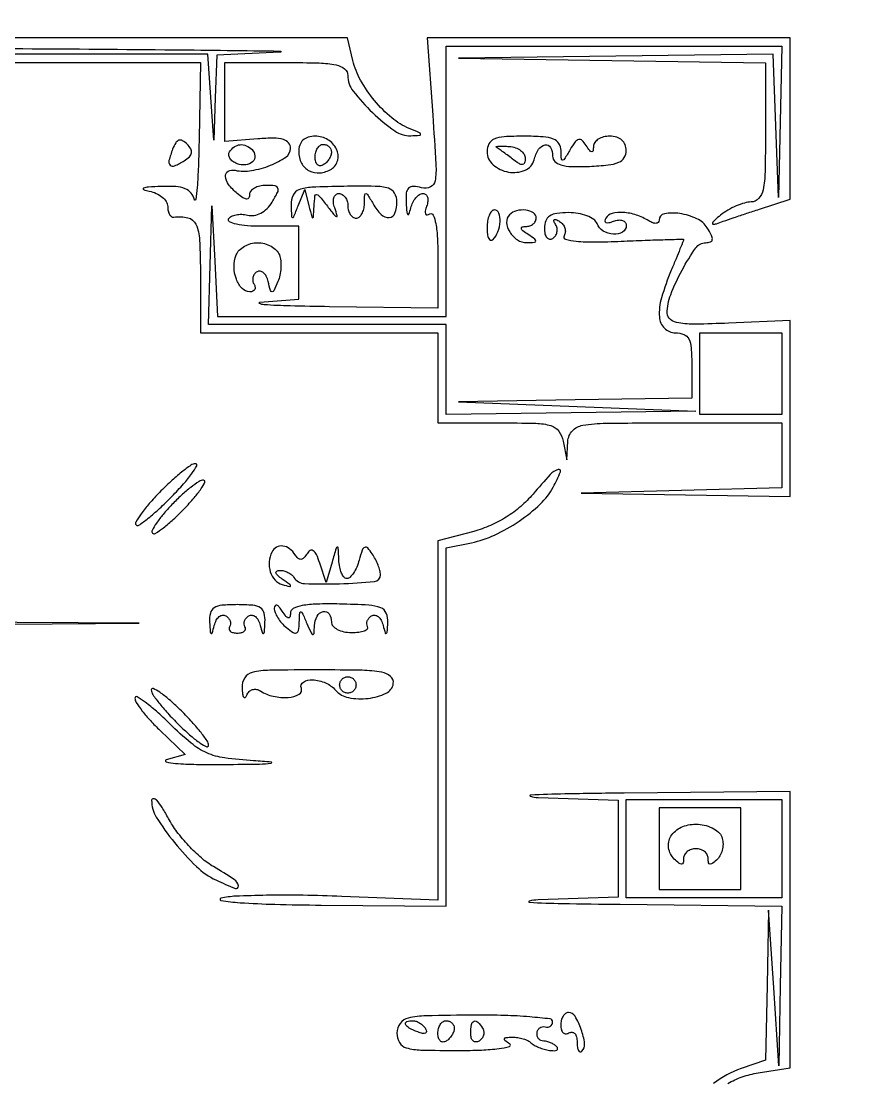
# Model space of a CAD drawing. Extents: x 23 to 255, y 40 to 184.
# Drawn here: x 160.83 to 169.37, y 148.46 to 159.39 of the extents above; entities that cross this region are included whole.
import ezdxf

# ---------------------------------------------------------------- set-up
doc = ezdxf.new("R2010")
doc.units = 0
doc.header["$MEASUREMENT"] = 0

msp = doc.modelspace()

# ---------------------------------------------------------------- linework, layer by layer
for points in [[(207.919475, 175.632891, 0.000007), (191.762556, 175.634099, 0.00002), (173.0434, 175.634494, 0.000013), (151.49745, 175.633531), (95.9364, 175.6296)], [(158.85765, 159.115575, -0.000547), (160.850201, 159.107006, -0.001116), (162.414287, 159.095081, -0.001098), (163.510469, 159.081871, -0.971318), (163.51065, 159.069716), (162.855, 159.040883), (162.83935, 158.600291), (162.823701, 158.1597), (162.792629, 158.60385), (162.761558, 159.048), (159.212779, 159.048, 0.000784)], [(159.217403, 158.9634), (162.686206, 158.9634), (162.672022, 158.18085, -0.004441), (162.664174, 157.890275, -0.010182), (162.651864, 157.671664, -0.01872), (162.637573, 157.546903, -0.825765), (162.623316, 157.54635, 0.116926), (162.588977, 157.615332, 0.125619), (162.528091, 157.659371, 0.079206), (162.429981, 157.681122, 0.024285), (162.277747, 157.682879, 0.007274), (162.149057, 157.676236, 0.078589), (162.098414, 157.664753, 0.688673), (162.098625, 157.650855, 0.039808), (162.15705, 157.634695, -0.058152), (162.229839, 157.611663, -0.067395), (162.291485, 157.573253, -0.078312), (162.33314, 157.526017, -0.142551), (162.3474, 157.477016, 0.051038), (162.352065, 157.431431, 0.078995), (162.366038, 157.394491, 0.108786), (162.386688, 157.371694, 0.196123), (162.41085, 157.366018, -0.09929), (162.556605, 157.359991, -0.229727), (162.638915, 157.291935, -0.096086), (162.677489, 157.132034, -0.011283), (162.6858, 156.7638), (162.6858, 156.1716), (163.9125, 156.1716), (165.1392, 156.1716), (165.1392, 155.7063), (165.1392, 155.241), (165.767816, 155.241, -0.006263), (166.150092, 155.236211, -0.063491), (166.306907, 155.212212, -0.167658), (166.387546, 155.155744, -0.109786), (166.433095, 155.05065), (166.469758, 154.8603), (166.481279, 155.05065, -0.177038), (166.528333, 155.158648, -0.161333), (166.635915, 155.215968, -0.039985), (166.875193, 155.237491, -0.002446), (167.5926, 155.241), (168.6924, 155.241), (168.6924, 154.905204), (168.6924, 154.569408), (167.65605, 154.542796), (166.6197, 154.516185), (167.69835, 154.497892), (168.777, 154.4796), (168.777197, 155.38905), (168.777394, 156.2985), (168.142697, 156.270666, -0.006771), (167.799129, 156.260258, -0.044389), (167.627343, 156.272644, -0.118832), (167.540658, 156.309013, -0.238628), (167.508, 156.373546, -0.092516), (167.543743, 156.565061, -0.032499), (167.661846, 156.819892, -0.027351), (167.803593, 157.049203, -0.245368), (167.905086, 157.1022, 0.081797), (167.954429, 157.110327, 0.291388), (167.973589, 157.134153, 0.146468), (167.965757, 157.177027, 0.021678), (167.921933, 157.25448, 0.146145), (167.815029, 157.348681, 0.068541), (167.636997, 157.40282, 0.08486), (167.479295, 157.401091, 0.362343), (167.4234, 157.334087, -0.197236), (167.41442, 157.312208, -0.18424), (167.392336, 157.302148, -0.106834), (167.358212, 157.307299, -0.048856), (167.31765, 157.32741, 0.058938), (167.188958, 157.388025, 0.064756), (167.05372, 157.414472, 0.077316), (166.939487, 157.404101, 0.195526), (166.873369, 157.355788, 0.121826), (166.864476, 157.328132, 0.32576), (166.874881, 157.311579, 0.150666), (166.905222, 157.309125, 0.037023), (166.953706, 157.32372, -0.062551), (167.00395, 157.336094, -0.10915), (167.046432, 157.331793, -0.151163), (167.074353, 157.311927, -0.164546), (167.085, 157.280451, -0.261887), (167.046716, 157.212372, -0.153564), (166.953351, 157.189375, -0.121225), (166.846636, 157.222914, -0.166156), (166.782604, 157.2996, 0.1535), (166.748233, 157.342893, 0.057102), (166.67855, 157.379265, 0.049759), (166.588076, 157.404066, 0.042053), (166.489159, 157.4124, 0.031991), (166.367128, 157.404584, 0.110792), (166.293199, 157.377715, 0.160311), (166.253083, 157.328469, 0.091674), (166.239, 157.252307, 0.053632), (166.245191, 157.194755, 0.116216), (166.264257, 157.154851, 0.188409), (166.292431, 157.138674, 0.177416), (166.32498, 157.145353, 0.105964), (166.35344, 157.172659, 0.09932), (166.369033, 157.209856, 0.096172), (166.369331, 157.25122, 0.092519), (166.354209, 157.290317, -0.036555), (166.336062, 157.325132, -0.351438), (166.340196, 157.340161, -0.273229), (166.357991, 157.34182, -0.028281), (166.396509, 157.320926, -0.085131), (166.430324, 157.291061, -0.093547), (166.450919, 157.252539, -0.100401), (166.45522, 157.211449, -0.114933), (166.442642, 157.174086, 0.499283), (166.456598, 157.138378, 0.044018), (166.56779, 157.117674, 0.026514), (166.755766, 157.109566, 0.008644), (167.033462, 157.117121, -0.001665), (167.280305, 157.127287, -0.002779), (167.488102, 157.133995, -0.000312), (167.672596, 157.13881, -0.421692), (167.6772, 157.134321, -0.095569), (167.675528, 157.125655, -0.000414), (167.639923, 157.037013, -0.001995), (167.598946, 156.936401, -0.001255), (167.5503, 156.819149, 0.027199), (167.448872, 156.533682, 0.088289), (167.42672, 156.334738, 0.181522), (167.479137, 156.218724, 0.199406), (167.5926, 156.1716, -0.094959), (167.679026, 156.155037, -0.184152), (167.730075, 156.10815, -0.098846), (167.75547, 156.015161, -0.017388), (167.7618, 155.8332), (167.7618, 155.4948), (166.55625, 155.477199), (165.3507, 155.459598), (166.5774, 155.4102), (167.8041, 155.360802), (166.51395, 155.343201), (165.2238, 155.3256), (165.2238, 155.7909), (165.2238, 156.2562), (163.9971, 156.2562), (162.7704, 156.2562), (162.78697, 156.86955), (162.80354, 157.4829), (162.833135, 156.91185), (162.862731, 156.3408), (164.043265, 156.3408), (165.2238, 156.3408), (165.2238, 157.7367), (165.2238, 159.1326), (166.9581, 159.1326), (168.6924, 159.1326), (168.675003, 158.35005), (168.657607, 157.5675), (168.62941, 158.30775), (168.601213, 159.048), (166.975956, 159.028833), (165.3507, 159.009666), (166.93695, 158.984666), (168.5232, 158.959667), (168.5232, 158.242433, -0.005598), (168.518634, 157.834693, -0.045137), (168.497605, 157.648731, -0.131037), (168.452337, 157.558141, -0.210172), (168.37515, 157.522509, 0.066611), (168.306366, 157.512029, 0.030605), (168.220887, 157.481271, 0.02964), (168.133551, 157.43736, 0.036114), (168.0579, 157.385901, 0.015821), (167.999309, 157.336434, 0.097122), (167.975679, 157.304985, 0.547543), (167.983039, 157.293013, 0.092516), (168.0156, 157.298495, -0.005138), (168.08461, 157.322987, -0.001267), (168.198415, 157.361743, -0.001296), (168.328984, 157.405462, -0.001297), (168.45975, 157.448494), (168.777, 157.551982), (168.777, 158.384591), (168.777, 159.2172), (166.903313, 159.2172), (165.029626, 159.2172), (165.085585, 158.421114, -0.003116), (165.118318, 157.909936, -0.052246), (165.11041, 157.740668, -0.253001), (165.062725, 157.677507, -0.172761), (164.971172, 157.669581, 0.049253), (164.884545, 157.683325, 0.210229), (164.836587, 157.66552, 0.179508), (164.81272, 157.615556, 0.034861), (164.810614, 157.513917, 0.006889), (164.816625, 157.41825, 0.169724), (164.827111, 157.394307, 0.569288), (164.839885, 157.397074, 0.016711), (164.859117, 157.46175, -0.052049), (164.880407, 157.518378, -0.060582), (164.912129, 157.56631, -0.070443), (164.948936, 157.598886, -0.147005), (164.985254, 157.6098, -0.178143), (165.014339, 157.599098, -0.1487), (165.032215, 157.571232, -0.102911), (165.035194, 157.528771, -0.057904), (165.02232, 157.478506, 0.036408), (165.00749, 157.429457, 0.155351), (165.010127, 157.399355, 0.32948), (165.027026, 157.389257, 0.1144), (165.055569, 157.398899, -0.460813), (165.090411, 157.387736, -0.054463), (165.116732, 157.298988, -0.032532), (165.133989, 157.148873, -0.012354), (165.1392, 156.937993), (165.1392, 156.4254), (164.01825, 156.440649, -0.002982), (163.611684, 156.448606, -0.009911), (163.344623, 156.460726, -0.104123), (163.296427, 156.474204, -0.753414), (163.29915, 156.487584), (163.701, 156.519271), (163.701, 156.895335), (163.701, 157.2714), (163.315307, 157.2714, -0.018786), (163.17063, 157.276838, -0.036939), (163.056829, 157.293918, -0.05554), (162.985662, 157.318596, -0.446457), (162.976991, 157.348058, -0.138896), (163.006001, 157.37461, -0.067538), (163.053916, 157.391038, -0.059065), (163.112222, 157.395562, -0.052737), (163.172334, 157.386726, 0.104533), (163.23933, 157.383843, 0.080683), (163.308764, 157.407341, 0.072553), (163.37354, 157.454788, 0.060484), (163.426767, 157.521569, 0.018005), (163.483402, 157.621382, 0.211038), (163.486202, 157.664989, 0.281737), (163.456127, 157.688803, 0.030128), (163.363317, 157.6944, 0.053927), (163.298312, 157.687369, 0.073662), (163.243313, 157.666506, 0.093366), (163.206397, 157.635675, 0.173921), (163.1934, 157.599441, -0.122183), (163.184801, 157.564778, -0.300026), (163.162829, 157.552731, -0.128583), (163.124977, 157.566002, -0.024942), (163.0665, 157.6098, -0.05584), (162.97716, 157.702581, -0.142716), (162.943617, 157.788697, -0.305792), (162.971828, 157.839655, -0.169078), (163.04535, 157.849766, 0.091302), (163.21333, 157.847042, 0.053089), (163.408189, 157.901382, 0.054554), (163.568574, 157.986321, 0.24863), (163.6164, 158.076554, 0.174381), (163.595925, 158.133477, 0.150456), (163.542577, 158.168547, 0.073024), (163.443728, 158.182183, 0.01756), (163.278, 158.174915), (162.9396, 158.148147), (162.9396, 158.555773), (162.9396, 158.9634), (163.5741, 158.9634, -0.007303), (163.913037, 158.958449, -0.044536), (164.086859, 158.937803, -0.11268), (164.175673, 158.896893, -0.232755), (164.2086, 158.829992, 0.166145), (164.264056, 158.667709, 0.036936), (164.462988, 158.44649, 0.036992), (164.692466, 158.25686, 0.164288), (164.857742, 158.207362, 0.006881), (164.950976, 158.211883, 0.452742), (164.959741, 158.223216, 0.247452), (164.947401, 158.238567, 0.004087), (164.8431, 158.282711, -0.075903), (164.661938, 158.392221, -0.045693), (164.484221, 158.570349, -0.045411), (164.34019, 158.779904, -0.069913), (164.260391, 158.98455), (164.205376, 159.2172), (158.834888, 159.2172)], [(168.13416, 148.415764, -0.050222), (168.282402, 148.484852, -0.044329), (168.447774, 148.52658), (168.777, 148.579225), (168.777, 150.006613), (168.777, 151.434), (167.06385, 151.416294, 0.001781), (166.449028, 151.407749, 0.008391), (166.096238, 151.395665, 0.852173), (166.094879, 151.383167, 0.058576), (166.17555, 151.370931), (167.0004, 151.343273), (167.0004, 150.8418), (167.0004, 150.340327), (166.17555, 150.312669, 0.048689), (166.082716, 150.300455, 0.868217), (166.083812, 150.287935, 0.008923), (166.422275, 150.275839, 0.00182), (167.02155, 150.267306), (168.6924, 150.2496), (168.676206, 149.42475), (168.660012, 148.5999), (168.6078, 149.4036), (168.555588, 150.2073), (168.539394, 149.433026), (168.5232, 148.658752), (168.271296, 148.570938, 0.080627), (167.987027, 148.416991, 0.049695)]]:
    msp.add_lwpolyline(points, format="xyb")
for points in [[(162.398942, 158.068678, 0.026184), (162.360867, 157.951451, 0.267922), (162.373576, 157.904027, 0.312445), (162.418236, 157.895913, 0.031919), (162.518343, 157.949277, 0.0508), (162.5719, 157.990423, 0.161429), (162.593037, 158.029662, 0.177685), (162.585567, 158.071256, 0.064089), (162.548276, 158.119564, 0.065086), (162.50108, 158.155847, 0.21676), (162.463098, 158.159601, 0.177969), (162.430142, 158.132914, 0.042896)], [(163.2193, 158.0633, -0.180107), (163.248874, 157.998647, -0.22676), (163.225145, 157.938075, -0.167129), (163.153413, 157.906019, -0.114361), (163.064277, 157.91846, -0.065622), (163.02046, 157.942253, -0.09637), (162.99066, 157.974232, -0.122649), (162.979343, 158.009092, -0.157124), (162.987379, 158.041665, -0.101736), (163.035225, 158.092375, -0.130395), (163.095224, 158.114436, -0.126932), (163.159503, 158.104096, -0.09362)], [(163.701, 158.041851, 0.122526), (163.730065, 157.925023, 0.149922), (163.809293, 157.84578, 0.146471), (163.920883, 157.823509, 0.115432), (164.03825, 157.862889, 0.197085), (164.103704, 157.953033, 0.174912), (164.091208, 158.068874, 0.144633), (164.002342, 158.165992, 0.136454), (163.872855, 158.202, 0.069574), (163.798896, 158.191659, 0.118628), (163.744846, 158.161141, 0.124584), (163.71227, 158.110624, 0.081394)], [(164.0394, 158.037793, -0.089642), (164.033199, 158.003481, -0.053229), (164.014549, 157.966211, -0.051032), (163.987161, 157.931805, -0.06081), (163.9548, 157.9059, -0.139169), (163.922682, 157.896768, -0.191142), (163.895051, 157.907717, -0.138808), (163.876398, 157.938839, -0.066118), (163.8702, 157.985507, -0.062283), (163.876506, 158.035938, -0.080552), (163.895051, 158.078656, -0.097988), (163.922535, 158.107246, -0.153634), (163.9548, 158.1174, -0.092995), (163.987095, 158.111341, -0.096318), (164.014549, 158.094015, -0.099231), (164.032923, 158.068167, -0.105429)], [(165.6468, 158.042662, 0.217535), (165.70844, 157.907688, 0.136149), (165.868085, 157.831872, 0.142281), (166.038982, 157.850734, 0.234783), (166.132432, 157.957931, -0.075141), (166.179174, 158.06673, -0.207002), (166.246301, 158.113326, -0.334756), (166.301615, 158.086775, -0.119874), (166.3236, 157.996393, 0.202413), (166.346858, 157.941296, 0.125888), (166.408605, 157.905821, 0.061879), (166.520841, 157.889154, 0.015973), (166.704193, 157.890643, 0.016163), (166.898606, 157.904741, 0.075269), (167.00709, 157.933017, 0.150905), (167.063671, 157.981138, 0.142388), (167.084893, 158.05395, 0.095696), (167.073123, 158.115121, 0.118235), (167.039665, 158.162357, 0.108711), (166.985906, 158.191906, 0.071623), (166.9158, 158.202, 0.060533), (166.851001, 158.194126, 0.078496), (166.795922, 158.170936, 0.095937), (166.758791, 158.136589, 0.156456), (166.745305, 158.09625, -0.038245), (166.741263, 158.050804, -0.405415), (166.727652, 158.040769, -0.203788), (166.706885, 158.053135, -0.016741), (166.670589, 158.1064, 0.055165), (166.628849, 158.158559, 0.264994), (166.593522, 158.168245, 0.175589), (166.556458, 158.142991, 0.024688), (166.505257, 158.0641, -0.0055), (166.447311, 157.966841, -0.232947), (166.427453, 157.95426, -0.4282), (166.414174, 157.965492, -0.010532), (166.410773, 158.05395, 0.13882), (166.388796, 158.126729, 0.159596), (166.33281, 158.172482, 0.077043), (166.225205, 158.195962, 0.015266), (166.0275, 158.202, 0.014424), (165.822781, 158.196093, 0.084876), (165.718483, 158.171998, 0.178008), (165.666103, 158.123326, 0.117983)], [(166.0416, 157.974902, -0.067901), (166.034931, 157.926024, -0.322372), (166.014154, 157.909362, -0.157447), (165.977247, 157.919186, -0.019136), (165.90765, 157.967904, 0.001694), (165.85411, 158.008236, 0.002105), (165.804026, 158.045371, 0.001715), (165.761738, 158.076228, 0.015884), (165.742987, 158.088923, -0.665489), (165.744071, 158.095354, -0.044338), (165.769666, 158.098982, -0.022193), (165.815768, 158.099343, -0.009657), (165.876937, 158.095921, -0.063175), (165.939891, 158.08307, -0.076713), (165.99323, 158.055255, -0.090539), (166.029043, 158.017304, -0.144958)], [(163.622346, 157.494796, 0.002854), (163.627068, 157.372299, 0.355268), (163.63666, 157.361515, 0.34878), (163.649379, 157.36863, 0.002812), (163.695543, 157.4829), (163.762793, 157.6521), (163.806683, 157.4829, 0.001673), (163.836936, 157.367855, 0.314226), (163.845803, 157.360365, 0.421476), (163.853293, 157.366742, 0.002014), (163.860386, 157.47792, -0.00996), (163.86893, 157.585017, -0.385354), (163.885306, 157.599839, -0.226872), (163.910537, 157.58777, -0.004931), (163.997308, 157.47792, 0.003813), (164.070464, 157.384878, 0.173203), (164.090933, 157.37222, 0.572503), (164.099227, 157.381272, 0.009234), (164.072856, 157.46175, -0.05427), (164.059619, 157.51914, -0.099136), (164.063415, 157.566859, -0.145504), (164.083137, 157.597902, -0.180893), (164.114949, 157.6098, -0.134459), (164.150662, 157.600019, -0.100435), (164.18109, 157.572523, -0.087143), (164.201566, 157.531393, -0.072144), (164.2086, 157.4829, 0.064853), (164.214919, 157.434386, 0.082425), (164.233451, 157.393277, 0.098894), (164.260937, 157.365777, 0.148195), (164.2932, 157.356, 0.169101), (164.325682, 157.367309, 0.092408), (164.353704, 157.39949, 0.073794), (164.373116, 157.447417, 0.055088), (164.380373, 157.50405, -0.006989), (164.383343, 157.598759, -0.400998), (164.394896, 157.6098, -0.262137), (164.412048, 157.600144, -0.004477), (164.469176, 157.50405, 0.061864), (164.554298, 157.392306, 0.222994), (164.636024, 157.361784, 0.292594), (164.69543, 157.407008, 0.087932), (164.7162, 157.524196, 0.134835), (164.691627, 157.613664, 0.190153), (164.62694, 157.663751, 0.06739), (164.489425, 157.68432, 0.007225), (164.1663, 157.684142, 0.007076), (163.836306, 157.67452, 0.073047), (163.702925, 157.648987, 0.20437), (163.642237, 157.593778, 0.116085)], [(165.6468, 157.2573, 0.03047), (165.650853, 157.190846, 0.080137), (165.664087, 157.145131, 0.2027), (165.683573, 157.127723, 0.286074), (165.705649, 157.132849, 0.105931), (165.758479, 157.214492, 0.076138), (165.781324, 157.321013, 0.099013), (165.769171, 157.40845, 0.319036), (165.723914, 157.4406, 0.218452), (165.694407, 157.427062, 0.078229), (165.669452, 157.386756, 0.059481), (165.652447, 157.327485, 0.040166)], [(165.878229, 157.390029, 0.216558), (165.848707, 157.311328, 0.123602), (165.880634, 157.212888, 0.108818), (165.960057, 157.132015, 0.147807), (166.057701, 157.103495, 0.012247), (166.136444, 157.106159, 0.356064), (166.150302, 157.118875, 0.283067), (166.141958, 157.138206, 0.009472), (166.0698, 157.1868, -0.021149), (166.017191, 157.224044, -0.167501), (166.001063, 157.248631, -0.405416), (166.010164, 157.264465, -0.066727), (166.04865, 157.270105, 0.07833), (166.089047, 157.27698, 0.089546), (166.123336, 157.295871, 0.099425), (166.146269, 157.323633, 0.123684), (166.1544, 157.356, 0.254348), (166.125156, 157.409769, 0.113466), (166.047002, 157.438171, 0.094124), (165.951603, 157.431952, 0.133945)], [(163.501206, 156.9753, -0.067487), (163.515205, 156.915952, -0.038539), (163.516668, 156.842187, -0.037731), (163.506549, 156.766348, -0.050665), (163.485459, 156.70035, -0.006857), (163.442912, 156.606156, -0.293836), (163.425158, 156.594995, -0.335237), (163.409548, 156.607042, -0.008032), (163.385405, 156.701386, 0.057573), (163.365924, 156.754838, 0.098273), (163.336879, 156.792231, 0.139684), (163.303321, 156.807902, 0.180135), (163.270217, 156.80129, 0.097981), (163.24356, 156.77651, 0.09769), (163.228313, 156.743422, 0.098189), (163.226816, 156.707165, 0.100106), (163.239313, 156.673354, -0.094236), (163.250817, 156.643307, -0.17246), (163.24659, 156.617734, -0.173198), (163.227196, 156.600641, -0.095143), (163.195738, 156.5946, -0.206618), (163.116191, 156.628938, -0.100642), (163.056767, 156.724742, -0.085216), (163.032941, 156.852374, -0.095525), (163.054794, 156.9753, -0.105748), (163.086391, 157.023832, -0.066599), (163.140448, 157.064923, -0.062402), (163.207646, 157.092727, -0.067019), (163.278, 157.1022, -0.067019), (163.348354, 157.092727, -0.062402), (163.415552, 157.064923, -0.066599), (163.469609, 157.023832, -0.105748)], [(162.264028, 154.523167, 0.013591), (162.157503, 154.40711, 0.022258), (162.07455, 154.3026, 0.018144), (162.016787, 154.216351, 0.347905), (162.02028, 154.18632, 0.364866), (162.050594, 154.183716, 0.01439), (162.146573, 154.255596, 0.019584), (162.262083, 154.35503, 0.011849), (162.391216, 154.481153, 0.01218), (162.511497, 154.61049, 0.024599), (162.598498, 154.719051, 0.032798), (162.647474, 154.797026, 0.567942), (162.634965, 154.818, 0.153223), (162.587, 154.802948, 0.015856), (162.490868, 154.731393, 0.018552), (162.379691, 154.636087, 0.01381)], [(166.122007, 154.505407, -0.03897), (165.993979, 154.376901, -0.037198), (165.845646, 154.267609, -0.037033), (165.682071, 154.181072, -0.037826), (165.508657, 154.120322), (165.1392, 154.021507), (165.1392, 152.165406), (165.1392, 150.309304), (164.14515, 150.349496, 0.006444), (163.745953, 150.360485, 0.007634), (163.368548, 150.360246, 0.006756), (163.050702, 150.350895, 0.047373), (162.8973, 150.329653, 0.824436), (162.898261, 150.305892, 0.020997), (163.095144, 150.284252, 0.010495), (163.452921, 150.267606, 0.004437), (163.93365, 150.259609), (165.2238, 150.2496), (165.2238, 152.100225), (165.2238, 153.95085), (165.48472, 154.003034, 0.059899), (165.725306, 154.081975, 0.039953), (165.977776, 154.225382, 0.040569), (166.196134, 154.401067, 0.080367), (166.330626, 154.577329, 0.025477), (166.404187, 154.733397, 0.645315), (166.379855, 154.759171, 0.124997), (166.299703, 154.706578, 0.008942)], [(162.390545, 154.395882, 0.015906), (162.300683, 154.295906, 0.025856), (162.231726, 154.204947, 0.023652), (162.185985, 154.130286, 0.333548), (162.19015, 154.10105, 0.356364), (162.219767, 154.098056, 0.018353), (162.303696, 154.158054, 0.022363), (162.405252, 154.243952, 0.013562), (162.517828, 154.353967, 0.014056), (162.621561, 154.467194, 0.029156), (162.694572, 154.562193, 0.045013), (162.731416, 154.628527, 0.542359), (162.718224, 154.6488, 0.145996), (162.671574, 154.634882, 0.019365), (162.586754, 154.574505, 0.021098), (162.489578, 154.492734, 0.016276)], [(163.425555, 153.90855, 0.093947), (163.396508, 153.805644, 0.098441), (163.4079, 153.70104, 0.109185), (163.456322, 153.616907, 0.142086), (163.5318, 153.570759, 0.005221), (163.608495, 153.550682, 0.48812), (163.6164, 153.55685, 0.240158), (163.609663, 153.570067, 0.003117), (163.5318, 153.625864, -0.026992), (163.483878, 153.663793, -0.142879), (163.466184, 153.691799, -0.366751), (163.4742, 153.709585, -0.108294), (163.505657, 153.716905, -0.065574), (163.547579, 153.71193, -0.052704), (163.590204, 153.696159, -0.054294), (163.627125, 153.672589, -0.085349), (163.651987, 153.644462, 0.249145), (163.761171, 153.580654, 0.017875), (164.123737, 153.578922, 0.016718), (164.483123, 153.602098, 0.390058), (164.545705, 153.672148, 0.065075), (164.539484, 153.714856, 0.024979), (164.520318, 153.771823, 0.024227), (164.493085, 153.832329, 0.027391), (164.461102, 153.8874, 0.035987), (164.414327, 153.948567, 0.332505), (164.383625, 153.954918, 0.202547), (164.357072, 153.925432, 0.016483), (164.325631, 153.82395, -0.034307), (164.300175, 153.751078, -0.045867), (164.266837, 153.689515, -0.053817), (164.231067, 153.64666, -0.194328), (164.198733, 153.6336, -0.223062), (164.169477, 153.647335, -0.070367), (164.143476, 153.689515, -0.054725), (164.124264, 153.75106, -0.037257), (164.115567, 153.82395, 0.002812), (164.109267, 153.950099, 0.486139), (164.099587, 153.956869, 0.251884), (164.087559, 153.944772, 0.001807), (164.045893, 153.8028), (163.984652, 153.5913), (163.918177, 153.792828, 0.024965), (163.884308, 153.880532, 0.130047), (163.852112, 153.920584, 0.302449), (163.819952, 153.922118, 0.119939), (163.786926, 153.889546, -0.047921), (163.753734, 153.845824, -0.185793), (163.723762, 153.831038, -0.215348), (163.694602, 153.841134, -0.065011), (163.664282, 153.878368, 0.0943), (163.607372, 153.940493, 0.129561), (163.537434, 153.968707, 0.156263), (163.472018, 153.956516, 0.154733)], [(162.780214, 153.18099, 0.004556), (162.786443, 153.082258, 0.230431), (162.795899, 153.065937, 0.507166), (162.807231, 153.070022, 0.007734), (162.828916, 153.148186, -0.057568), (162.849656, 153.201631, -0.096552), (162.879758, 153.239031, -0.136057), (162.914015, 153.254748, -0.180231), (162.947383, 153.24809, -0.07979), (162.974762, 153.224422, -0.091205), (162.991846, 153.194363, -0.100759), (162.996118, 153.162697, -0.122308), (162.987001, 153.134254, 0.17558), (162.981887, 153.109776, 0.188785), (162.993871, 153.088592, 0.11717), (163.023582, 153.074258, 0.05411), (163.0665, 153.0696, 0.05411), (163.109418, 153.074258, 0.11717), (163.139129, 153.088592, 0.188785), (163.151113, 153.109776, 0.17558), (163.145999, 153.134254, -0.122308), (163.136882, 153.162697, -0.100759), (163.141154, 153.194363, -0.091205), (163.158238, 153.224422, -0.07979), (163.185617, 153.24809, -0.180231), (163.218985, 153.254748, -0.136057), (163.253242, 153.239031, -0.096552), (163.283344, 153.201631, -0.057568), (163.304084, 153.148186, 0.007734), (163.325769, 153.070022, 0.507166), (163.337101, 153.065937, 0.230431), (163.346557, 153.082258, 0.004556), (163.352786, 153.18099, 0.071042), (163.344426, 153.275807, 0.196213), (163.306357, 153.329439, 0.121272), (163.226838, 153.3562, 0.020821), (163.0665, 153.36288, 0.020821), (162.906162, 153.3562, 0.121272), (162.826643, 153.329439, 0.196213), (162.788574, 153.275807, 0.071042)], [(163.448495, 153.326709, 0.101659), (163.456922, 153.282665, 0.041902), (163.484857, 153.228402, 0.039214), (163.525641, 153.173347, 0.040551), (163.5741, 153.126, 0.025315), (163.643065, 153.074427, 0.247815), (163.678053, 153.070717, 0.265857), (163.699212, 153.097375, 0.028431), (163.706946, 153.179091, -0.005733), (163.711838, 153.278876, -0.436622), (163.722977, 153.288013, -0.259105), (163.738098, 153.276675, -0.003619), (163.7856, 153.1683, 0.005675), (163.828797, 153.07084, 0.223503), (163.846335, 153.055994, 0.467319), (163.859111, 153.064955, 0.011173), (163.864254, 153.14715, -0.113887), (163.890946, 153.244758, -0.219168), (163.954375, 153.292532, -0.30846), (164.014239, 153.268318, -0.148075), (164.0394, 153.18522, 0.180931), (164.055104, 153.143242, 0.09138), (164.099923, 153.107547, 0.071335), (164.166601, 153.083367, 0.051409), (164.245436, 153.07524, 0.02863), (164.321823, 153.079618, 0.059704), (164.379723, 153.093404, 0.112948), (164.410734, 153.113631, 0.342934), (164.413256, 153.137074, -0.127838), (164.404811, 153.164444, -0.100744), (164.409642, 153.195192, -0.089379), (164.427093, 153.224643, -0.07615), (164.454617, 153.24809, -0.180231), (164.487985, 153.254748, -0.136057), (164.522242, 153.239031, -0.096552), (164.552344, 153.201631, -0.057568), (164.573084, 153.148186, 0.006969), (164.595107, 153.06833, 0.496353), (164.60622, 153.064067, 0.240416), (164.615516, 153.079442, 0.004304), (164.621786, 153.178392, 0.111611), (164.605304, 153.275802, 0.206593), (164.548907, 153.330863, 0.077895), (164.424231, 153.3575, 0.008103), (164.124, 153.369157, 0.01195), (163.889509, 153.368853, 0.039714), (163.736305, 153.352772, 0.06981), (163.645029, 153.322183, 0.281025), (163.615105, 153.274466, -0.064415), (163.609554, 153.235321, -0.406745), (163.593788, 153.226111, -0.169162), (163.569307, 153.242119, -0.020708), (163.5318, 153.2952, 0.032098), (163.500033, 153.338054, 0.127461), (163.473501, 153.356802, 0.346739), (163.456268, 153.351359, 0.146983)], [(163.115479, 152.5056, 0.021688), (163.120655, 152.440866, 0.112541), (163.132782, 152.407363, 0.456885), (163.14829, 152.405143, 0.11872), (163.165005, 152.428577, -0.10449), (163.18894, 152.464214, -0.119751), (163.224207, 152.485007, -0.118002), (163.265503, 152.487466, -0.099436), (163.306376, 152.47144, 0.089658), (163.438746, 152.416555, 0.070821), (163.593643, 152.405257, 0.105555), (163.704476, 152.436999, 0.378672), (163.728171, 152.500419, -0.362361), (163.749783, 152.563747, -0.152899), (163.843511, 152.587, -0.087738), (163.978514, 152.554635, -0.111286), (164.0817, 152.479086, 0.168192), (164.215166, 152.402601, 0.07562), (164.419656, 152.395203, 0.081093), (164.604012, 152.447542, 0.251922), (164.678541, 152.5479, 0.260002), (164.650685, 152.621118, 0.130343), (164.558264, 152.664548, 0.040337), (164.356859, 152.684641, 0.004702), (163.90398, 152.6889, 0.003829), (163.401505, 152.685052, 0.053324), (163.221873, 152.663052, 0.195846), (163.143262, 152.607499, 0.152469)], [(164.2932, 152.5338, -0.099038), (164.286741, 152.501513, -0.097945), (164.268349, 152.474051, -0.097945), (164.240887, 152.455659, -0.099038), (164.2086, 152.4492, -0.099038), (164.176313, 152.455659, -0.097945), (164.148851, 152.474051, -0.097945), (164.130459, 152.501513, -0.099038), (164.124, 152.5338, -0.099038), (164.130459, 152.566087, -0.097945), (164.148851, 152.593549, -0.097945), (164.176313, 152.611941, -0.099038), (164.2086, 152.6184, -0.099038), (164.240887, 152.611941, -0.097945), (164.268349, 152.593549, -0.097945), (164.286741, 152.566087, -0.099038)], [(162.1782, 152.482391, 0.153762), (162.193234, 152.434658, 0.015638), (162.265179, 152.338339, 0.018394), (162.360894, 152.226891, 0.01366), (162.4743, 152.1108, 0.013869), (162.588011, 152.006545, 0.028688), (162.683421, 151.932964, 0.043676), (162.750226, 151.895395, 0.544935), (162.7704, 151.908409, 0.153762), (162.755366, 151.956142, 0.015638), (162.683421, 152.052461, 0.018394), (162.587706, 152.163909, 0.01366), (162.4743, 152.28, 0.013869), (162.360589, 152.384255, 0.028688), (162.265179, 152.457836, 0.043676), (162.198374, 152.495405, 0.544935)], [(162.009, 152.398042, 0.146694), (162.023187, 152.350727, 0.019085), (162.085153, 152.264073, 0.020899), (162.168969, 152.164713, 0.016072), (162.268244, 152.063284), (162.527488, 151.814913), (162.331694, 151.759789, 0.762742), (162.331831, 151.739786, 0.045696), (162.429501, 151.72308, 0.015721), (162.643657, 151.713086, 0.006152), (162.9396, 151.712229, 0.001731), (163.296975, 151.71683, 0.027952), (163.417074, 151.725519, 0.894441), (163.416893, 151.736328, 0.008593), (163.2357, 151.750372, -0.018807), (162.93438, 151.779929, -0.07008), (162.751451, 151.831605, -0.070622), (162.590632, 151.931595, -0.019289), (162.36855, 152.13269, 0.011551), (162.230506, 152.261631, 0.023112), (162.114618, 152.355729, 0.02913), (162.030523, 152.410531, 0.575918)], [(162.181939, 151.341873, 0.14846), (162.229196, 151.169078, 0.029348), (162.417999, 150.904841, 0.031801), (162.645816, 150.656671, 0.081081), (162.846434, 150.518612, 0.016345), (163.046701, 150.431986, 0.588212), (163.07797, 150.45768, 0.205398), (163.033982, 150.524003, 0.011741), (162.82131, 150.65631, -0.044898), (162.696038, 150.74627, -0.026478), (162.563095, 150.874014, -0.026337), (162.442856, 151.016844, -0.040409), (162.356137, 151.153248, 0.016705), (162.290204, 151.268688, 0.048367), (162.234652, 151.341916, 0.185457), (162.20081, 151.358615, 0.433038)], [(168.071789, 150.963013, -0.078522), (168.084098, 150.905173, -0.061901), (168.07957, 150.841223, -0.06262), (168.05969, 150.781114, -0.085436), (168.026833, 150.734593, -0.022883), (167.979315, 150.691236, -0.190544), (167.95215, 150.682315, -0.335061), (167.935828, 150.696228, -0.054631), (167.931, 150.74028, 0.124206), (167.921231, 150.778998, 0.10078), (167.893723, 150.811978, 0.090584), (167.852576, 150.834141, 0.078509), (167.8041, 150.8418, 0.078509), (167.755624, 150.834141, 0.090584), (167.714477, 150.811978, 0.10078), (167.686969, 150.778998, 0.124206), (167.6772, 150.74028, -0.054631), (167.672372, 150.696228, -0.335061), (167.65605, 150.682315, -0.190544), (167.628885, 150.691236, -0.022883), (167.581367, 150.734593, -0.15805), (167.522546, 150.84985, -0.179697), (167.54673, 150.970887, -0.149457), (167.651046, 151.062613, -0.106538), (167.8041, 151.0956, -0.056715), (167.890798, 151.085734, -0.058382), (167.972168, 151.056653, -0.064677), (168.036359, 151.013761, -0.122142)], [(166.4082, 149.017907, 0.066118), (166.414398, 148.971239, 0.138808), (166.433051, 148.940117, 0.191142), (166.460682, 148.929168, 0.139169), (166.4928, 148.9383, -0.160037), (166.524863, 148.946017, -0.191086), (166.552549, 148.932341, -0.125741), (166.571269, 148.896749, -0.058574), (166.5774, 148.844593, 0.032601), (166.580841, 148.791872, 0.087763), (166.592095, 148.75618, 0.217854), (166.608652, 148.743296, 0.260054), (166.627425, 148.748625, 0.233899), (166.654582, 148.828994, 0.050745), (166.61945, 148.975678, 0.050951), (166.556176, 149.110675, 0.263529), (166.487099, 149.1498, 0.163747), (166.457002, 149.139672, 0.095911), (166.431377, 149.111056, 0.077093), (166.414061, 149.068352, 0.057899)], [(164.7162, 148.937687, 0.130993), (164.742517, 148.83896, 0.195875), (164.812, 148.784706, 0.063509), (164.963602, 148.761912, 0.005598), (165.351955, 148.757564, 0.009889), (165.590101, 148.762274, 0.022054), (165.770644, 148.777413, 0.037663), (165.876917, 148.799294, 0.647216), (165.880705, 148.825486, -0.023086), (165.832067, 148.859607, -0.33253), (165.826756, 148.878738, -0.285488), (165.84393, 148.891616, -0.019385), (165.90765, 148.894705, -0.039392), (165.963251, 148.890858, -0.035585), (166.019539, 148.878333, -0.037423), (166.068418, 148.85966, -0.086637), (166.100449, 148.837151, 0.070067), (166.132276, 148.813182, 0.02922), (166.180845, 148.78989, 0.028201), (166.236569, 148.770656, 0.032571), (166.291501, 148.758899, 0.033649), (166.338731, 148.755186, 0.119668), (166.368096, 148.761969, 0.315187), (166.376142, 148.776878, 0.168994), (166.366602, 148.796598, 0.057267), (166.33906, 148.818463, 0.038894), (166.303493, 148.836926, 0.039097), (166.265818, 148.849534, 0.061271), (166.23195, 148.8537, -0.111468), (166.203032, 148.860228, -0.110936), (166.179665, 148.878551, -0.10525), (166.165541, 148.906009, -0.091513), (166.16286, 148.9383, -0.093907), (166.171909, 148.968966, -0.113761), (166.191201, 148.991836, -0.119228), (166.217779, 149.003267, -0.11039), (166.24746, 149.00175, 0.09359), (166.276513, 148.999295, 0.125391), (166.301234, 149.008369, 0.132556), (166.317682, 149.027663, 0.111043), (166.3236, 149.053984, 0.380477), (166.297656, 149.083143, 0.007847), (166.087513, 149.104408, 0.014212), (165.828057, 149.119143, 0.008564), (165.5199, 149.122589, 0.003963), (165.018008, 149.115627, 0.051127), (164.832281, 149.092485, 0.180396), (164.748724, 149.037372, 0.15901)], [(165.011701, 148.981569, -0.1144), (165.021343, 148.953026, -0.32948), (165.011245, 148.936127, -0.155351), (164.981143, 148.93349, -0.036408), (164.932094, 148.94832, -0.029964), (164.841411, 148.989506, -0.168622), (164.805655, 149.027851, -0.444011), (164.817868, 149.055245, -0.079093), (164.880407, 149.0652, -0.088797), (164.914676, 149.059066, -0.053277), (164.951813, 149.040633, -0.051183), (164.986026, 149.013559, -0.061454)], [(165.3084, 148.985593, -0.089642), (165.302199, 148.951281, -0.053229), (165.283549, 148.914011, -0.051032), (165.256161, 148.879605, -0.06081), (165.2238, 148.8537, -0.139169), (165.191682, 148.844568, -0.191142), (165.164051, 148.855517, -0.138808), (165.145398, 148.886639, -0.066118), (165.1392, 148.933307, -0.062283), (165.145506, 148.983738, -0.080552), (165.164051, 149.026456, -0.097988), (165.191535, 149.055046, -0.153634), (165.2238, 149.0652, -0.092995), (165.256095, 149.059141, -0.096318), (165.283549, 149.041815, -0.099231), (165.301923, 149.015967, -0.105429)], [(165.600887, 148.986446, -0.108373), (165.612867, 148.952327, -0.099685), (165.610006, 148.915216, -0.095498), (165.592706, 148.880825, -0.090427), (165.56358, 148.854553, -0.136093), (165.530928, 148.845056, -0.190788), (165.502857, 148.855767, -0.140899), (165.483912, 148.886717, -0.067432), (165.4776, 148.933307, -0.039415), (165.484804, 149.024555, -0.25701), (165.512048, 149.059606, -0.315493), (165.550936, 149.05155, -0.050477)]]:
    msp.add_lwpolyline(points, format="xyb", close=True)
for points in [[(168.6924, 155.7486), (168.6924, 155.3256), (168.2694, 155.3256), (167.8464, 155.3256), (167.8464, 155.7486), (167.8464, 156.1716), (168.2694, 156.1716), (168.6924, 156.1716)], [(168.6924, 150.8418), (168.6924, 150.3342), (167.8887, 150.3342), (167.085, 150.3342), (167.085, 150.8418), (167.085, 151.3494), (167.8887, 151.3494), (168.6924, 151.3494)], [(167.4234, 150.8418), (167.4234, 150.4188), (167.8464, 150.4188), (168.2694, 150.4188), (168.2694, 150.8418), (168.2694, 151.2648), (167.8464, 151.2648), (167.4234, 151.2648)]]:
    msp.add_lwpolyline(points, close=True)
msp.add_lwpolyline([(158.89995, 153.147182), (162.0513, 153.170423), (158.89995, 153.190511)])

doc.saveas('drawing.dxf')
